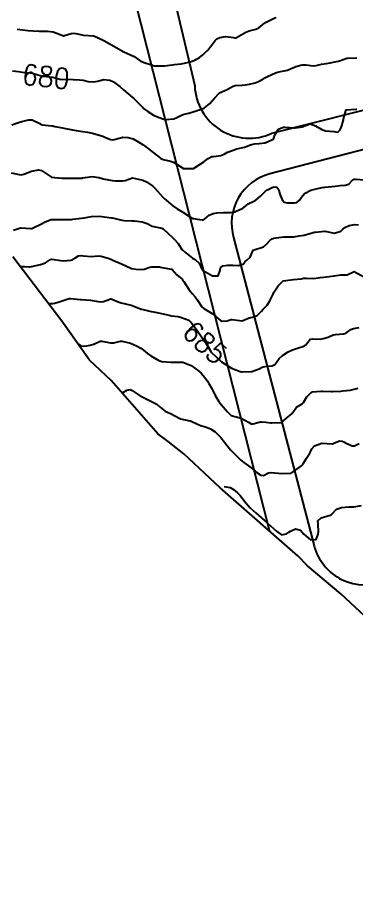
# Model space of a CAD drawing. Header units: metres. Extents: x 292545 to 299085, y 7450245 to 7463078.
# Drawn here: x 295154.9 to 295221.8, y 7462059.3 to 7462231.4 of the extents above; entities that cross this region are included whole.
import ezdxf
from ezdxf.enums import TextEntityAlignment as Align

# ---------------------------------------------------------------- set-up
doc = ezdxf.new("R2010")
doc.units = ezdxf.units.M
for name, color, linetype in [('Area', 45, 'Continuous'), ('Cotas', 45, 'Continuous'), ('Curvas de Nivel 1m', 11, 'Continuous'), ('Curvas de Nivel 5m', 15, 'Continuous'), ('Vias Primárias', 230, 'Continuous')]:
    doc.layers.add(name, color=color, linetype=linetype)
doc.styles.add('Style-STANDARD', font='STANDARD.shx')

msp = doc.modelspace()

# ---------------------------------------------------------------- linework, layer by layer
at = {"layer": 'Area'}
msp.add_polyline3d([(295296.44, 7462054.05, 686.29), (295286.83, 7462060.81, 686.89), (295281.64, 7462064.15, 687.44), (295270.99, 7462072.44, 689.02), (295256.52, 7462083.69, 689.88), (295234.3, 7462103.23, 689.26), (295229.22, 7462107.55, 689.09), (295224.46, 7462112.07, 688.86), (295218.75, 7462117.37, 688.76), (295212.18, 7462122.95, 688.26), (295210.22, 7462124.87, 688.24), (295194.9, 7462138.32, 687.54), (295187.76, 7462145.08, 687.13), (295184.62, 7462147.5, 687.02), (295182.61, 7462149.05, 687.01), (295173.4, 7462159.54, 686.67), (295169.09, 7462163.56, 686.09), (295163.64, 7462171.29, 685.31), (295153.98, 7462184.03, 683.41)], dxfattribs=at)
at = {"layer": 'Curvas de Nivel 1m', "flags": 128}
for points, elevation in [([(295154.79, 7462229.06), (295155.96, 7462228.93), (295156.91, 7462228.81), (295157.96, 7462228.71), (295159.15, 7462228.65), (295159.96, 7462228.64), (295160.8, 7462228.66), (295161.96, 7462228.51), (295163.82, 7462227.78), (295163.95, 7462227.72), (295164.02, 7462227.72), (295164.17, 7462227.78), (295165.5, 7462228.22), (295165.96, 7462228.25), (295166.4, 7462228.2), (295167.95, 7462227.89), (295169.95, 7462227.71), (295171.94, 7462226.83), (295173.92, 7462225.66), (295175.91, 7462224.58), (295177.9, 7462223.62), (295179.09, 7462222.8), (295179.89, 7462222.44), (295181.56, 7462221.9), (295181.89, 7462221.81), (295182.1, 7462221.78), (295183.89, 7462221.82), (295185.43, 7462221.98), (295185.89, 7462222.05), (295187.21, 7462222.19), (295187.89, 7462222.31), (295189, 7462222.59), (295189.9, 7462222.9), (295190.26, 7462223.1), (295190.82, 7462223.46), (295191.44, 7462223.92), (295191.91, 7462224.35), (295192.44, 7462224.92), (295192.85, 7462225.44), (295193.33, 7462226.04), (295193.94, 7462226.8), (295194.26, 7462227.11), (295194.84, 7462227.42), (295195.96, 7462227.62), (295197.6, 7462227.38), (295197.95, 7462227.29), (295198.02, 7462227.31), (295198.14, 7462227.38), (295199.96, 7462228.45), (295200.62, 7462228.69), (295201.97, 7462229.05), (295202.52, 7462229.32), (295203.32, 7462229.97), (295203.98, 7462230.46), (295205.69, 7462231.28), (295205.91, 7462231.37), (295206, 7462231.43)], 679), ([(295153.75, 7462210.12), (295155.06, 7462210.57), (295155.75, 7462210.76), (295157.03, 7462211.14), (295157.76, 7462211.13), (295159.16, 7462210.43), (295159.75, 7462210.16), (295161.64, 7462209.92), (295161.74, 7462209.91), (295161.83, 7462209.9), (295162.27, 7462209.8), (295163.74, 7462209.54), (295164.03, 7462209.49), (295165.73, 7462209.12), (295166.5, 7462208.98), (295167.72, 7462208.83), (295168.7, 7462208.7), (295169.72, 7462208.48), (295171.46, 7462207.94), (295171.71, 7462207.86), (295171.84, 7462207.82), (295172.14, 7462207.68), (295173.24, 7462207.2), (295173.71, 7462207.16), (295175.47, 7462207.64), (295175.64, 7462207.71), (295175.71, 7462207.72), (295176.77, 7462207.63), (295177.71, 7462207.34), (295178.82, 7462206.72), (295179.7, 7462206.17), (295180.52, 7462205.58), (295181.68, 7462204.65), (295183.13, 7462203.56), (295183.66, 7462203.27), (295185.1, 7462202.97), (295185.66, 7462202.76), (295187.64, 7462201.5), (295189.64, 7462201.48), (295191.66, 7462202.79), (295192.04, 7462203.07), (295192.51, 7462203.44), (295193.26, 7462203.84), (295193.67, 7462203.89), (295195.04, 7462204.04), (295195.68, 7462204.35), (295196.36, 7462204.72), (295197.69, 7462205.17), (295197.82, 7462205.25), (295198.21, 7462205.37), (295199.41, 7462205.64), (295199.69, 7462205.73), (295200.87, 7462206.17), (295201.7, 7462206.34), (295202.59, 7462206.43), (295203.7, 7462206.59), (295204.26, 7462206.75), (295205.36, 7462207.29), (295205.52, 7462207.48), (295205.72, 7462208.16), (295206.45, 7462209.28), (295207.35, 7462209.65), (295207.74, 7462209.66), (295209.46, 7462209.52), (295209.74, 7462209.52), (295211.2, 7462209.76), (295211.74, 7462210.01), (295212.65, 7462210.3), (295213.74, 7462209.96), (295215.01, 7462209.18), (295215.73, 7462208.97), (295217.41, 7462208.82), (295217.73, 7462208.76), (295218.16, 7462208.71), (295218.61, 7462209.13), (295218.96, 7462209.91), (295219.25, 7462211.13), (295219.33, 7462211.55), (295219.78, 7462213.12), (295221.68, 7462213.21), (295221.78, 7462213.21), (295221.89, 7462213.21)], 681), ([(295153.63, 7462200.67), (295155.22, 7462200.29), (295155.63, 7462200.21), (295156.13, 7462200.37), (295157.63, 7462200.99), (295159.04, 7462201.24), (295159.64, 7462201.09), (295161.62, 7462199.81), (295163.62, 7462199.58), (295163.82, 7462199.57), (295165.62, 7462199.55), (295165.83, 7462199.55), (295167.62, 7462199.61), (295167.74, 7462199.62), (295168.23, 7462199.73), (295169.62, 7462199.88), (295170.93, 7462199.7), (295171.62, 7462199.53), (295171.83, 7462199.48), (295173.61, 7462199.12), (295174.21, 7462199.07), (295175.61, 7462199.08), (295176.13, 7462199.12), (295177.62, 7462199.62), (295179.62, 7462199.16), (295180.36, 7462198.84), (295181.6, 7462198), (295182.05, 7462197.57), (295183.58, 7462195.84), (295183.72, 7462195.69), (295183.87, 7462195.55), (295185.55, 7462194.1), (295186.42, 7462193.51), (295187.54, 7462192.83), (295189.27, 7462191.74), (295189.52, 7462191.62), (295189.64, 7462191.59), (295190.36, 7462191.47), (295191.39, 7462191.32), (295191.52, 7462191.31), (295191.64, 7462191.34), (295191.79, 7462191.45), (295192.71, 7462192.26), (295193.53, 7462192.6), (295194.25, 7462192.71), (295195.54, 7462192.82), (295196.92, 7462192.78), (295197.54, 7462192.88), (295197.91, 7462193.01), (295198.79, 7462193.37), (295199.31, 7462193.6), (295199.55, 7462193.78), (295200.43, 7462194.48), (295201.57, 7462195.06), (295201.76, 7462195.13), (295202.05, 7462195.33), (295202.87, 7462196.03), (295203.59, 7462196.76), (295203.86, 7462197.04), (295204.24, 7462197.3), (295205.18, 7462197.72), (295205.6, 7462197.84), (295206.12, 7462197.81), (295206.51, 7462197.28), (295206.72, 7462196.41), (295207.13, 7462195.27), (295207.57, 7462194.82), (295208.13, 7462194.69), (295209.56, 7462194.68), (295210.05, 7462194.75), (295210.59, 7462195.23), (295210.97, 7462195.84), (295211.59, 7462196.54), (295212.79, 7462197.2), (295213.59, 7462197.4), (295215.07, 7462197.71), (295215.6, 7462197.81), (295216.32, 7462197.88), (295217.6, 7462197.98), (295218.58, 7462198.12), (295219.6, 7462198.21), (295220.31, 7462198.41), (295220.95, 7462199.11), (295221.35, 7462199.37), (295221.62, 7462199.4), (295223.46, 7462199.23)], 682), ([(295154.1, 7462189.29), (295155.5, 7462189.77), (295155.6, 7462189.78), (295157.5, 7462189.62), (295157.71, 7462189.65), (295158.13, 7462189.85), (295159.51, 7462190.5), (295160.38, 7462190.95), (295161.52, 7462191.41), (295163.17, 7462191.44), (295163.52, 7462191.42), (295165.18, 7462191.43), (295165.52, 7462191.43), (295165.82, 7462191.46), (295167.52, 7462191.64), (295168.02, 7462191.73), (295169.53, 7462192.03), (295171.17, 7462192.06), (295171.53, 7462192.01), (295173.44, 7462191.76), (295173.52, 7462191.75), (295173.59, 7462191.73), (295173.89, 7462191.66), (295175.21, 7462191.34), (295175.52, 7462191.27), (295175.93, 7462191.22), (295177.52, 7462191.17), (295177.99, 7462191.14), (295179.52, 7462190.95), (295180.52, 7462190.59), (295181.51, 7462190.11), (295183.36, 7462189.7), (295183.5, 7462189.65), (295183.57, 7462189.62), (295183.66, 7462189.55), (295185.48, 7462187.85), (295185.83, 7462187.52), (295186.6, 7462186.65), (295187.36, 7462185.5), (295187.4, 7462185.44), (295187.45, 7462185.39), (295188.15, 7462184.79), (295189.43, 7462183.79), (295189.96, 7462183.47), (295190.75, 7462182.8), (295191.34, 7462181.45), (295191.37, 7462181.42), (295191.4, 7462181.39), (295191.54, 7462181.31), (295193.39, 7462180.27), (295194.51, 7462180.3), (295194.93, 7462181.41), (295194.96, 7462181.86), (295195.41, 7462182.22), (295196.4, 7462182.39), (295197.41, 7462182.38), (295198.46, 7462182.32), (295199.42, 7462182.6), (295199.76, 7462183.02), (295200.17, 7462183.35), (295200.82, 7462183.95), (295201.45, 7462185.34), (295203.46, 7462185.99), (295204.14, 7462186.63), (295204.75, 7462187.3), (295205.16, 7462187.61), (295205.48, 7462187.7), (295205.97, 7462187.78), (295207.48, 7462187.96), (295208.76, 7462187.97), (295209.48, 7462188.01), (295210.54, 7462188.17), (295211.48, 7462188.34), (295213.05, 7462188.76), (295213.49, 7462188.88), (295213.76, 7462188.92), (295215.49, 7462189.09), (295215.58, 7462189.08), (295217.49, 7462188.73), (295218.75, 7462189.13), (295219.15, 7462189.47), (295219.5, 7462189.81), (295220.38, 7462190.25), (295221.51, 7462190.4), (295222.24, 7462190.36)], 683), ([(295155.66, 7462182.21), (295155.9, 7462182.14), (295156.3, 7462182.09), (295157.2, 7462182.06), (295157.41, 7462182.08), (295158.86, 7462182.39), (295159.41, 7462182.51), (295160.39, 7462182.85), (295161.43, 7462183.47), (295161.69, 7462183.54), (295163.43, 7462183.28), (295163.95, 7462183.25), (295165.43, 7462183.35), (295165.74, 7462183.45), (295166.19, 7462183.75), (295166.94, 7462184.24), (295167.44, 7462184.32), (295167.95, 7462184.24), (295169.44, 7462184.09), (295170.91, 7462184.22), (295171.44, 7462184.17), (295172.97, 7462183.67), (295173.43, 7462183.5), (295173.7, 7462183.4), (295175.42, 7462182.63), (295177.24, 7462181.79), (295177.4, 7462181.73), (295178.24, 7462181.61), (295179.4, 7462181.55), (295179.87, 7462181.59), (295181.02, 7462181.97), (295181.41, 7462182.06), (295182.93, 7462182.03), (295183.41, 7462181.95), (295185.33, 7462181.61), (295185.4, 7462181.58), (295185.43, 7462181.56), (295185.46, 7462181.53), (295186.33, 7462180.46), (295187.38, 7462179.62), (295187.5, 7462179.5), (295187.71, 7462179.17), (295188.76, 7462177.49), (295189.35, 7462176.78), (295189.98, 7462176.11), (295190.45, 7462175.47), (295191.32, 7462174.15), (295191.68, 7462173.82), (295192.36, 7462173.44), (295193.3, 7462172.82), (295195, 7462171.41), (295195.28, 7462171.29), (295196.31, 7462171.39), (295197.06, 7462171.61), (295197.29, 7462171.62), (295199.28, 7462171.36), (295200.66, 7462171.98), (295201.29, 7462172.07), (295202.2, 7462172.42), (295203.04, 7462173.31), (295203.32, 7462173.61), (295204.17, 7462174.45), (295204.7, 7462175.3), (295204.9, 7462175.73), (295205.35, 7462176.67), (295205.56, 7462177.08), (295205.68, 7462177.29), (295206.33, 7462178.32), (295207.38, 7462179.27), (295209.39, 7462179.53), (295210.91, 7462179.7), (295211.39, 7462179.78), (295211.99, 7462179.82), (295213.39, 7462179.75), (295214.64, 7462179.93), (295215.39, 7462180), (295216.44, 7462180.11), (295217.39, 7462180.27), (295218.71, 7462180.45), (295219.39, 7462180.46), (295220, 7462180.5), (295221.4, 7462181.1), (295223.39, 7462180.01)], 684), ([(295166.97, 7462166.75), (295167.41, 7462166.45), (295167.93, 7462166.33), (295168.51, 7462166.44), (295169.23, 7462166.56), (295170.11, 7462166.82), (295171.24, 7462167.35), (295171.55, 7462167.38), (295173.23, 7462167), (295173.89, 7462167), (295175.24, 7462167.35), (295175.53, 7462167.35), (295177.23, 7462166.93), (295178.4, 7462166.43), (295179.22, 7462165.97), (295179.74, 7462165.59), (295180.57, 7462164.94), (295181.2, 7462164.48), (295182.8, 7462163.55), (295183.19, 7462163.39), (295183.39, 7462163.34), (295185.19, 7462163.2), (295185.52, 7462163.19), (295187.19, 7462163.21), (295187.52, 7462163.17), (295189.18, 7462162.51), (295190.65, 7462161.47), (295191.16, 7462161.01), (295191.89, 7462160.19), (295192.4, 7462159.44), (295192.69, 7462158.98), (295193.13, 7462158.19), (295193.5, 7462157.43), (295193.93, 7462156.6), (295194.63, 7462155.41), (295195.09, 7462154.82), (295196.33, 7462153.4), (295197.06, 7462152.68), (295198.07, 7462152.37), (295199.05, 7462152.13), (295200.48, 7462151.35), (295201.04, 7462150.99), (295201.39, 7462150.98), (295202.6, 7462151.32), (295202.96, 7462151.4), (295203.04, 7462151.4), (295203.94, 7462151.31), (295204.93, 7462151.18), (295205.04, 7462151.18), (295205.14, 7462151.19), (295207.04, 7462151.27), (295208.1, 7462152.21), (295209.07, 7462152.95), (295209.2, 7462153.11), (295209.25, 7462153.24), (295210.01, 7462154.3), (295211.09, 7462154.97), (295211.25, 7462155.06), (295211.38, 7462155.22), (295212, 7462156.32), (295212.89, 7462157.2), (295213.02, 7462157.29), (295213.11, 7462157.32), (295214.83, 7462157.46), (295215.12, 7462157.46), (295216.89, 7462157.38), (295217.12, 7462157.38), (295218.77, 7462157.48), (295219.12, 7462157.5), (295220.58, 7462157.65), (295221.12, 7462157.78), (295222.16, 7462158.06)], 686), ([(295175.64, 7462157.12), (295176.5, 7462157.63), (295177.12, 7462157.76), (295177.5, 7462157.62), (295179.11, 7462156.56), (295181.09, 7462155.58), (295182.39, 7462154.86), (295183.08, 7462154.27), (295184.03, 7462153.54), (295185.07, 7462153.07), (295186.09, 7462152.54), (295187.06, 7462151.99), (295188.92, 7462151.61), (295189.05, 7462151.58), (295189.3, 7462151.48), (295191.04, 7462150.7), (295191.98, 7462150.4), (295193.03, 7462150.04), (295193.91, 7462149.42), (295195.01, 7462148.3), (295195.76, 7462147.4), (295196.98, 7462145.87), (295197.42, 7462145.38), (295198.17, 7462144.58), (295198.96, 7462143.82), (295199.57, 7462143.35), (295200.94, 7462142.39), (295202.24, 7462141.33), (295202.93, 7462140.87), (295203.47, 7462140.76), (295204.44, 7462141.3), (295204.93, 7462141.41), (295206.34, 7462141.28), (295206.93, 7462141.16), (295207.04, 7462141.16), (295208.93, 7462141.25), (295210.94, 7462142.69), (295211.21, 7462142.96), (295211.37, 7462143.22), (295211.98, 7462144.19), (295212.63, 7462145.2), (295212.74, 7462145.44), (295212.99, 7462146.05), (295213.54, 7462146.65), (295215, 7462147.17), (295217, 7462147.05), (295217.1, 7462147.05), (295217.38, 7462147.15), (295218.49, 7462147.65), (295219.01, 7462147.57), (295219.33, 7462147.44), (295219.92, 7462147.12), (295221, 7462146.67), (295221.43, 7462146.66), (295222.34, 7462147.09)], 687), ([(295195.68, 7462138.62), (295196.89, 7462138.44), (295197.53, 7462138.03), (295198.34, 7462137.37), (295198.88, 7462136.84), (295199.99, 7462135.35), (295200.84, 7462134.36), (295201.99, 7462133.33), (295203.69, 7462131.87), (295206.03, 7462129.78), (295207.01, 7462129.04), (295208.01, 7462129.26), (295208.48, 7462129.56), (295208.79, 7462129.76), (295209.8, 7462130.24), (295210.79, 7462129.98), (295211.4, 7462129.21), (295212.77, 7462128.07), (295213.84, 7462128.12), (295214.26, 7462129.19), (295214.31, 7462129.67), (295214.27, 7462131.19), (295214.21, 7462131.8), (295214.83, 7462132.42), (295216.62, 7462132.94), (295216.83, 7462133.01), (295216.92, 7462133.06), (295216.97, 7462133.15), (295217.85, 7462134.13), (295218.85, 7462134.46), (295220.32, 7462134.58), (295220.85, 7462134.59), (295221.32, 7462134.62), (295222.85, 7462134.83)], 688)]:
    msp.add_lwpolyline(points, dxfattribs=dict(at, elevation=elevation))
at = {"layer": 'Curvas de Nivel 5m', "flags": 128}
for points, elevation in [([(295153.87, 7462220.81), (295155.07, 7462220.68), (295155.86, 7462220.57), (295157.31, 7462220.41), (295157.86, 7462220.33), (295159.58, 7462219.83), (295159.85, 7462219.74), (295159.96, 7462219.72), (295161.85, 7462219.53), (295163.24, 7462219.18), (295163.85, 7462219.12), (295164.49, 7462219.13), (295165.85, 7462219.11), (295167.15, 7462219.05), (295167.84, 7462218.93), (295168.85, 7462218.71), (295169.84, 7462218.63), (295170.75, 7462218.79), (295171.85, 7462219.1), (295173.14, 7462218.96), (295173.84, 7462218.66), (295175.15, 7462217.65), (295175.83, 7462217.03), (295177.53, 7462215.62), (295177.81, 7462215.37), (295179.56, 7462213.59), (295179.66, 7462213.47), (295179.78, 7462213.33), (295180.62, 7462212.74), (295181.77, 7462212.07), (295182.89, 7462211.56), (295183.76, 7462211.27), (295184.09, 7462211.21), (295185.76, 7462211.33), (295185.91, 7462211.37), (295186.24, 7462211.52), (295187.25, 7462212.02), (295187.77, 7462212.22), (295188.74, 7462212.45), (295189.78, 7462212.79), (295191.78, 7462213.45), (295192.9, 7462214.33), (295193.8, 7462215.43), (295194.79, 7462216.45), (295195.83, 7462216.92), (295196.17, 7462217.06), (295196.74, 7462217.39), (295197.45, 7462217.78), (295197.84, 7462217.88), (295199.24, 7462217.97), (295199.84, 7462218.04), (295200.69, 7462218.19), (295201.84, 7462218.43), (295202.49, 7462218.68), (295203.54, 7462219.31), (295203.73, 7462219.43), (295203.85, 7462219.51), (295204.25, 7462219.69), (295205.86, 7462220.41), (295206.5, 7462220.64), (295207.87, 7462220.87), (295208.2, 7462220.93), (295208.94, 7462221.25), (295209.58, 7462221.54), (295209.88, 7462221.66), (295211.13, 7462221.98), (295211.88, 7462222), (295213.26, 7462221.82), (295213.88, 7462221.86), (295214.93, 7462222.13), (295215.89, 7462222.27), (295216.66, 7462222.39), (295217.9, 7462222.63), (295218.31, 7462222.73), (295219.4, 7462223.13), (295219.75, 7462223.27), (295219.9, 7462223.32), (295220.12, 7462223.33), (295221.91, 7462223.38)], 680), ([(295161.03, 7462174.86), (295161.34, 7462174.78), (295161.83, 7462174.8), (295162.23, 7462174.89), (295163.33, 7462175.22), (295165.06, 7462175.76), (295165.33, 7462175.81), (295166.04, 7462175.75), (295167.33, 7462175.59), (295167.49, 7462175.58), (295169.33, 7462175.43), (295170.8, 7462175.17), (295171.33, 7462175.1), (295171.84, 7462175.17), (295173.1, 7462175.67), (295173.26, 7462175.74), (295173.33, 7462175.74), (295173.38, 7462175.72), (295173.49, 7462175.67), (295174.77, 7462175.1), (295175.33, 7462174.93), (295176.2, 7462174.76), (295177.32, 7462174.47), (295179.16, 7462173.76), (295179.31, 7462173.69), (295179.39, 7462173.67), (295179.67, 7462173.59), (295181.31, 7462173.21), (295181.74, 7462173.13), (295183.3, 7462172.83), (295184.22, 7462172.62), (295185.3, 7462172.39), (295186.61, 7462172.2), (295187.29, 7462172.05), (295188.7, 7462171.49), (295189.28, 7462170.99), (295190.38, 7462169.47), (295191.24, 7462168.19), (295191.72, 7462167.45), (295192.31, 7462166.53), (295192.97, 7462165.43), (295193.07, 7462165.29), (295193.21, 7462165.11), (295195.05, 7462163.41), (295195.19, 7462163.29), (295195.67, 7462162.92), (295197.17, 7462162.02), (295198.88, 7462161.36), (295199.09, 7462161.29), (295199.16, 7462161.27), (295199.26, 7462161.26), (295201.16, 7462161.34), (295202.59, 7462161.9), (295203.18, 7462162.19), (295204.08, 7462162.4), (295205.18, 7462162.49), (295205.71, 7462162.76), (295206.13, 7462163.28), (295206.57, 7462163.9), (295207.21, 7462164.54), (295208.31, 7462165.25), (295209.22, 7462165.66), (295210.41, 7462166.03), (295211.22, 7462166.29), (295211.82, 7462166.62), (295212.31, 7462167.21), (295212.69, 7462167.76), (295213.24, 7462167.84), (295214.65, 7462167.77), (295215.24, 7462167.86), (295216.25, 7462168.16), (295217.25, 7462168.59), (295217.7, 7462168.7), (295219.26, 7462168.8), (295219.51, 7462168.86), (295219.97, 7462169.11), (295220.74, 7462169.63), (295221.27, 7462169.88), (295222.34, 7462170.02)], 685)]:
    msp.add_lwpolyline(points, dxfattribs=dict(at, elevation=elevation))
at = {"layer": 'Vias Primárias'}
for points in [[(295205.13, 7462208.45), (295270.71, 7462225.05, 0.673409), (295273.37, 7462244.24), (295216.58, 7462296.85, 0.229591), (295177.9, 7462308.64, 0.426267), (295169.99, 7462297.31), (295183.73, 7462244.05), (295189.88, 7462217.86, 0.533601)], [(295237.32, 7462208.86), (295204.7, 7462200.41, 0.422893), (295197.56, 7462187.85), (295213.47, 7462126.9, 0.461962), (295227.7, 7462120.03), (295264.27, 7462129.19, 0.393107), (295271.54, 7462144.44), (295255.46, 7462204.34, 0.389024)]]:
    msp.add_lwpolyline(points, format="xyb", close=True, dxfattribs=at)
at = {"layer": 'Vias Primárias', "elevation": 677.49}
msp.add_lwpolyline([(295113.34, 7462241.55), (295103.41, 7462282.87), (295100.44, 7462296.01, -0.482631), (295109.5, 7462307.28), (295151.01, 7462308.03, -0.411875), (295162.27, 7462297.27), (295204.67, 7462129.74)], format="xyb", dxfattribs=at)

# ---------------------------------------------------------------- texts
at = {"layer": 'Cotas', "style": 'Style-STANDARD'}
for s, rotation, p in [('680', 353.835, (295160.5, 7462219.66, 680)), ('685', 317.6567, (295191.91, 7462167.05, 685))]:
    msp.add_text(s, height=4, rotation=rotation, dxfattribs=at).set_placement(p, align=Align.MIDDLE_CENTER)

doc.saveas('drawing.dxf')
